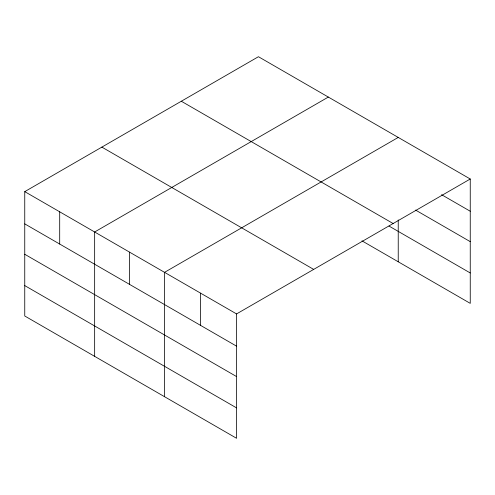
<?xml version="1.0" encoding="UTF-8"?>
<svg xmlns="http://www.w3.org/2000/svg" width="495" height="495" viewBox="0 0 495 495"><rect width="100%" height="100%" fill="white"/><g stroke="black" fill="none" stroke-linecap="round" stroke-linejoin="round"><path stroke-width="0.74" d="M24.75 191.633L236.56 313.923L236.56 438.285L24.75 315.996L24.75 191.633L258.44 56.715L470.25 179.004L470.25 303.367L361.969 240.848M328.334 97.07L94.65 231.988L94.65 356.351M398.234 137.424L164.544 272.343L164.544 396.705M236.56 313.923L470.25 179.004M441.577 194.69L470.25 211.241M415.571 210.078L470.25 241.647M181.319 101.24L393.135 223.53M389.002 226.054L470.25 272.968M101.865 147.114L313.681 269.398M24.75 223.876L236.56 346.16M24.75 254.275L236.56 376.565M24.75 285.596L236.56 407.886M398.234 219.929L398.234 261.787M200.555 293.133L200.555 325.376M129.597 252.165L129.597 284.408M59.697 211.81L59.697 244.054"/></g></svg>
